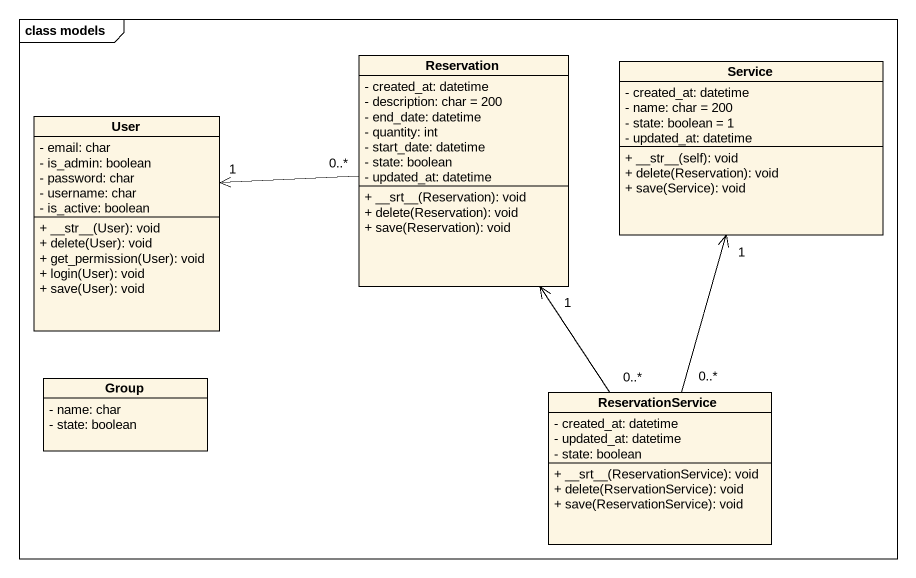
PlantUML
@startuml
mainframe class models
hide circle
hide empty members
skinparam classAttributeIconSize 0
class Reservation {
  - created_at: datetime
  - description: char = 200
  - end_date: datetime
  - quantity: int
  - start_date: datetime
  - state: boolean
  - updated_at: datetime
  + ~__srt~__(Reservation): void
  + delete(Reservation): void
  + save(Reservation): void
}
class Service {
  - created_at: datetime
  - name: char = 200
  - state: boolean = 1
  - updated_at: datetime
  + ~__str~__(self): void
  + delete(Reservation): void
  + save(Service): void
}
class User {
  - email: char
  - is_admin: boolean
  - password: char
  - username: char
  - is_active: boolean
  + ~__str~__(User): void
  + delete(User): void
  + get_permission(User): void
  + login(User): void
  + save(User): void
}
class "Group" as Group_ {
  - name: char
  - state: boolean
}
class ReservationService {
  - created_at: datetime
  - updated_at: datetime
  - state: boolean
  + ~__srt~__(ReservationService): void
  + delete(RservationService): void
  + save(ReservationService): void
}
Reservation "0..*" -left-> "1" User
ReservationService "0..*" -up-> "1" Reservation
ReservationService "0..*" -up-> "1" Service
@enduml
